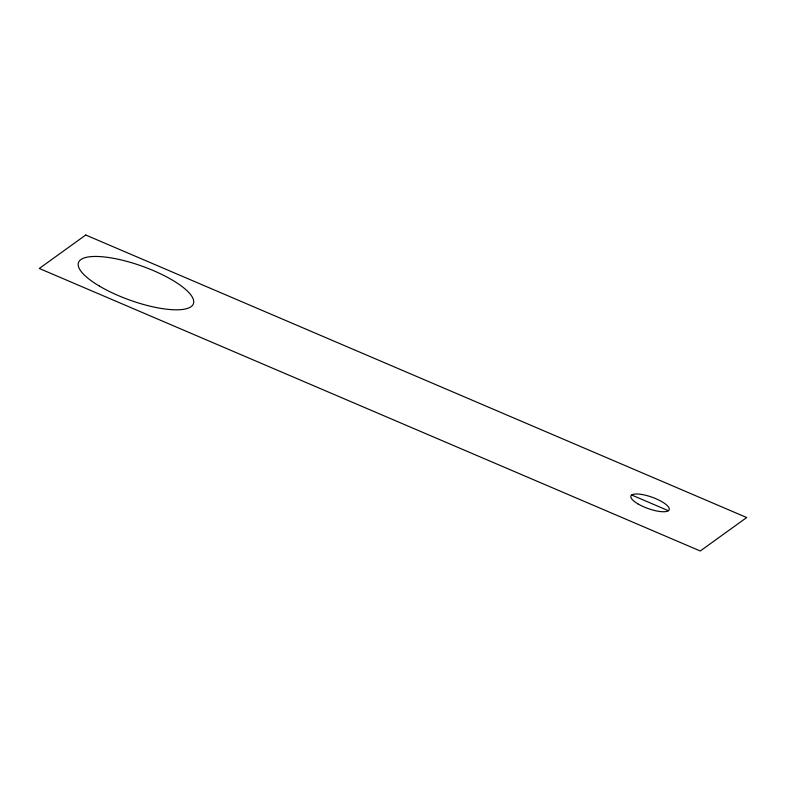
<?xml version="1.0" encoding="UTF-8"?>
<svg xmlns="http://www.w3.org/2000/svg" width="786" height="786" viewBox="0 0 786 786"><rect width="100%" height="100%" fill="white"/><g stroke="black" fill="none" stroke-linecap="round" stroke-linejoin="round"><path stroke-width="1.18" d="M631.679 495.013L668.405 510.713M85.733 235.014L39.3 268.468L700.267 550.986L746.7 517.532L85.733 235.014M99.321 286.035A61.013 18.039 19.7 0 0 192.953 304.654A61.013 18.039 19.7 0 0 115.601 258.722A61.013 18.039 19.7 0 0 99.321 286.035M637.878 503.855A20.338 6.013 19.7 0 0 669.053 510.016A20.338 6.013 19.7 0 0 643.194 494.718A20.338 6.013 19.7 0 0 637.878 503.855"/></g></svg>
